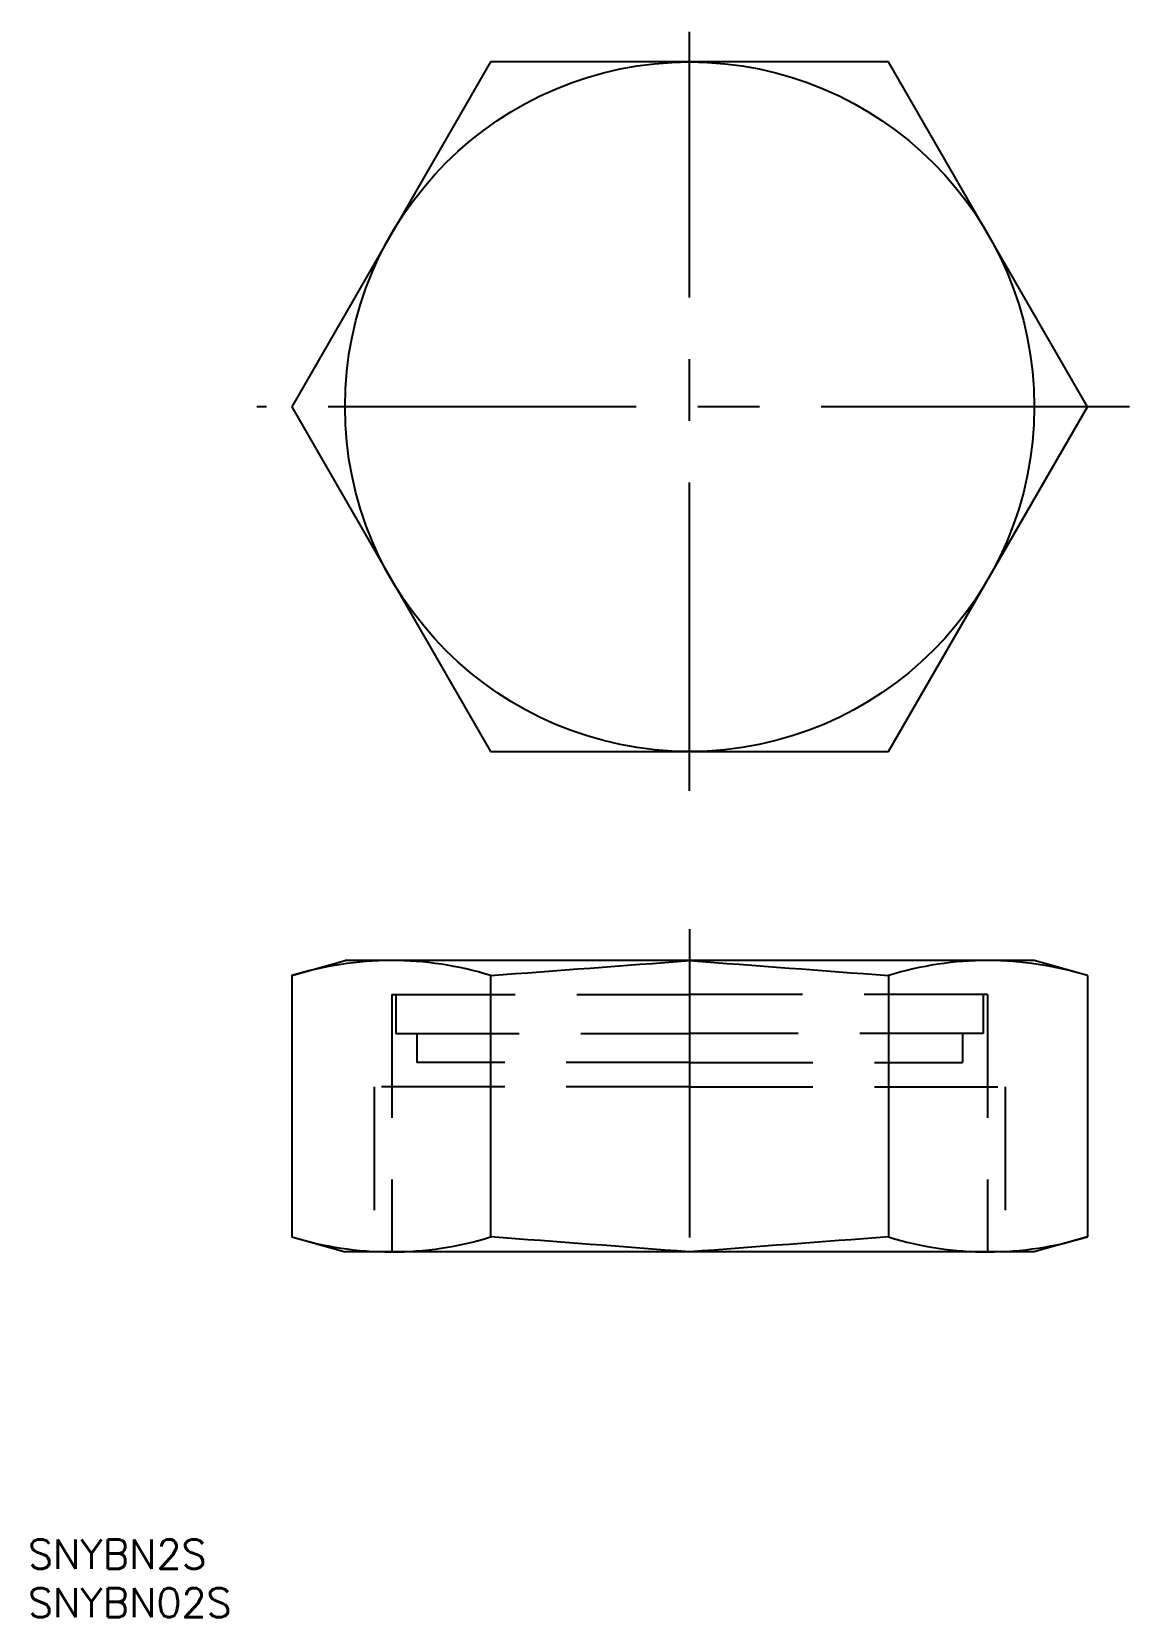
# Model space of a CAD drawing. Extents: x -68 to 45, y -125 to 39.
import ezdxf

# ---------------------------------------------------------------- set-up
doc = ezdxf.new("R2010")
doc.units = 0
doc.linetypes.add('CENTER', pattern=[50.8, 31.75, -6.35, 6.35, -6.35])
doc.linetypes.add('DASHED', pattern=[19.05, 12.7, -6.35])
doc.layers.get('0').update_dxf_attribs({"linetype": 'CONTINUOUS'})
doc.layers.add('CENTER', color=1, linetype='CENTER')
doc.layers.add('外形線', color=7, linetype='CONTINUOUS')
doc.styles.get("Standard").update_dxf_attribs({"font": 'txt.shx', "height": 3, "bigfont": 'bigfont.shx'})

# ---------------------------------------------------------------- blocks, each defined once
blk = doc.blocks.new('*U6')
at = {"color": 7, "linetype": 'CONTINUOUS'}
blk.add_text('SNYBN2S', height=3, dxfattribs=at).set_placement((-68.16, -119.65))
blk = doc.blocks.new('*U7')
at = {"color": 7, "linetype": 'CONTINUOUS'}
blk.add_text('SNYBN02S', height=3, dxfattribs=at).set_placement((-68.16, -124.65))

msp = doc.modelspace()

# ---------------------------------------------------------------- linework, layer by layer
at = {"color": 7, "linetype": 'CONTINUOUS'}
for p, q in [((-20.5, 35.5), (-40.99, 0)), ((20.5, 35.5), (-20.5, 35.5)), ((40.99, 0), (20.5, 35.5)), ((-40.99, 0), (-20.5, -35.5)), ((20.5, -35.5), (40.99, 0)), ((-20.5, -35.5), (20.5, -35.5)), ((35.5, -57.03), (-35.5, -57.03)), ((40.99, -58.57), (35.5, -57.03)), ((-40.99, -58.57), (-40.99, -85.49)), ((-20.5, -58.57), (-20.5, -85.49)), ((20.5, -58.57), (20.5, -85.49)), ((40.99, -58.57), (40.99, -85.49)), ((35.5, -87.03), (-35.5, -87.03))]:
    msp.add_line(p, q, dxfattribs=at)
at = {"color": 3, "linetype": 'DASHED'}
for p, q in [((-30.68, -60.53), (-30.68, -87.03)), ((-30.68, -60.53), (0, -60.53)), ((-30.25, -60.53), (-30.25, -64.53)), ((30.68, -60.53), (0, -60.53)), ((30.25, -60.53), (30.25, -64.53)), ((30.68, -60.53), (30.68, -87.03)), ((-30.25, -64.53), (0, -64.53)), ((-28.1, -64.53), (-28.1, -67.53)), ((30.25, -64.53), (0, -64.53)), ((28.1, -64.53), (28.1, -67.53)), ((0, -67.53), (-28.1, -67.53)), ((0, -67.53), (28.1, -67.53)), ((0, -70.03), (-32.5, -70.03)), ((-32.5, -70.03), (-32.5, -87.03)), ((0, -70.03), (32.5, -70.03)), ((32.5, -70.03), (32.5, -87.03))]:
    msp.add_line(p, q, dxfattribs=at)
at = {"color": 7, "linetype": 'CONTINUOUS'}
msp.add_circle((0, 0), 35.5, dxfattribs=at)
for centre, radius, start, end in [((-30.72, -91.78), 34.75, 72.8848, 107.1931), ((-1522.85, 20073.56), 20188.11, 274.267779, 274.326112), ((1522.85, 20073.56), 20188.11, 265.673888, 265.732221), ((30.72, -91.78), 34.75, 72.8069, 107.1152), ((-30.71, -52.36), 34.67, 252.7481, 287.1342), ((-1522.85, -20217.62), 20188.11, 85.673888, 85.732221), ((1522.85, -20217.62), 20188.11, 94.267779, 94.326112), ((30.71, -52.36), 34.67, 252.8658, 287.2519)]:
    msp.add_arc(centre, radius, start, end, dxfattribs=at)
at = {"layer": 'CENTER', "color": 1, "linetype": 'CENTER'}
for p, q in [((0, -39.54), (0, 38.61)), ((45.3, 0), (-44.59, 0)), ((0, -53.81), (0, -89.88))]:
    msp.add_line(p, q, dxfattribs=at)
at = {"layer": '外形線'}
for p, q in [((-40.99, -58.57), (-35.5, -57.03)), ((-40.99, -85.49), (-35.5, -87.03)), ((40.99, -85.49), (35.5, -87.03))]:
    msp.add_line(p, q, dxfattribs=at)

# ---------------------------------------------------------------- block references
at = {"color": 7, "linetype": 'CONTINUOUS'}
for name in ['*U6', '*U7']:
    msp.add_blockref(name, (0, 0), dxfattribs=at)

doc.saveas('drawing.dxf')
